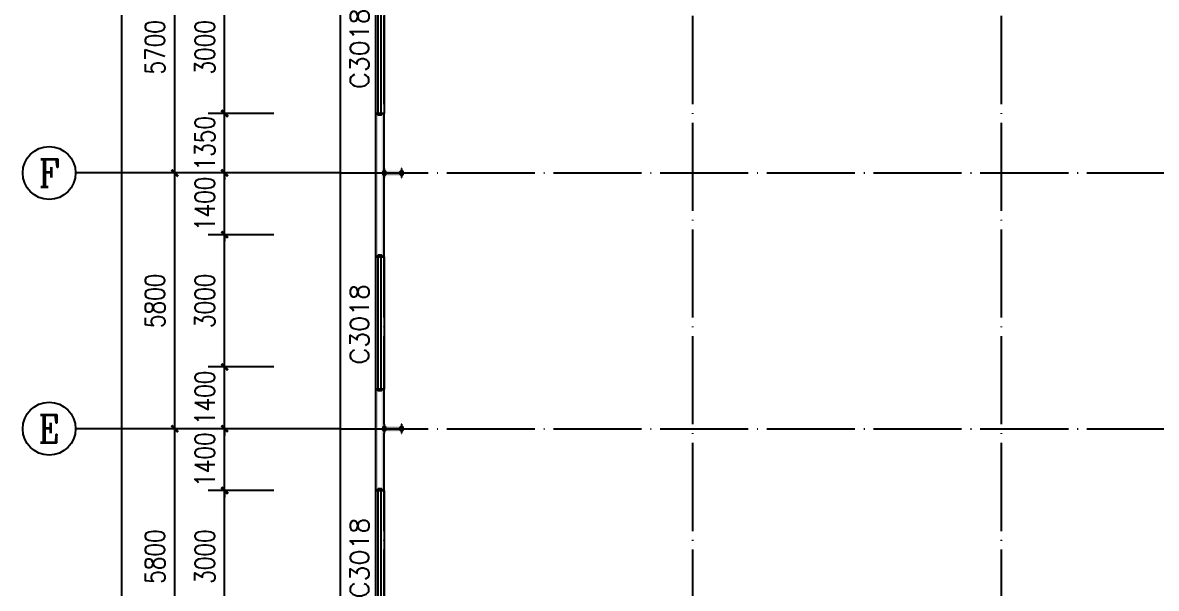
# Model space of a CAD drawing. Extents: x -21908402 to 2004492, y 83987 to 5079726.
# Drawn here: x 1825291 to 1851007, y 368058 to 380887 of the extents above; entities that cross this region are included whole.
import ezdxf
from ezdxf.enums import TextEntityAlignment as Align

# ---------------------------------------------------------------- set-up
doc = ezdxf.new("R2010")
doc.units = 0
doc.header["$LTSCALE"] = 1000
doc.linetypes.add('DOTE', pattern=[2.42, 2, -0.2, 0.02, -0.2])
doc.layers.get('0').update_dxf_attribs({"linetype": 'CONTINUOUS'})
doc.layers.get('DEFPOINTS').update_dxf_attribs({"linetype": 'CONTINUOUS'})
for name, color, linetype in [('AXIS', 3, 'CONTINUOUS'), ('AXIS_TEXT', 7, 'CONTINUOUS'), ('COLUMN', 9, 'CONTINUOUS'), ('DOTE', 1, 'DOTE'), ('GROUND', 2, 'CONTINUOUS'), ('PUB_DIM', 3, 'CONTINUOUS'), ('PUB_WALL', 9, 'CONTINUOUS'), ('WALL', 6, 'CONTINUOUS'), ('WINDOW', 94, 'CONTINUOUS'), ('WINDOW_TEXT', 7, 'CONTINUOUS')]:
    doc.layers.add(name, color=color, linetype=linetype)
doc.styles.add('_TCH_AXIS', font='complex_.ttf', dxfattribs={"bigfont": 'GBCBIG'})
doc.styles.add('_TCH_WINDOW', font='simplex_.ttf', dxfattribs={"bigfont": 'GBCBIG'})
doc.styles.add('COMPLEX', font='COMPLEX')
doc.styles.add('DIM_FONT', font='simplex.shx', dxfattribs={"width": 0.8})
doc.dimstyles.new('DIMN150', dxfattribs={"dimscale": 1.5, "dimtxt": 300, "dimasz": 100, "dimexe": 250, "dimexo": 300, "dimgap": 150, "dimtad": 1, "dimdec": 0, "dimzin": 0, "dimtxsty": 'DIM_FONT', "dimblk": 'ARCHTICK', "dimcen": 0.09, "dimclrt": 7, "dimazin": 3, "dimtfac": 1, "dimtdec": 0, "dimtix": 1, "dimtmove": 0, "dimatfit": 3, "dimtolj": 1, "dimtzin": 0})

# ---------------------------------------------------------------- blocks, each defined once
blk = doc.blocks.new('_ARCHTICK')
at = {"color": 0, "linetype": 'BYBLOCK', "const_width": 0.4}
blk.add_lwpolyline([(-0.5, -0.5), (0.5, 0.5)], dxfattribs=at)
blk = doc.blocks.new('*D294')
at = {"layer": 'DEFPOINTS', "color": 0}
for p in [(1829872, 370278), (1831441, 370278), (1831441, 367278)]:
    blk.add_point(p, dxfattribs=at)
at = {"layer": 'PUB_DIM', "color": 0}
for p, q in [((1830991, 370278), (1829497, 370278)), ((1829872, 367278), (1829872, 370278)), ((1830991, 367278), (1829497, 367278))]:
    blk.add_line(p, q, dxfattribs=at)
at = {"layer": 'PUB_DIM', "color": 0, "xscale": 150, "yscale": 150, "zscale": 150}
for p, rotation in [((1829872, 370278), 90), ((1829872, 367278), 270)]:
    blk.add_blockref('_ARCHTICK', p, dxfattribs=dict(at, rotation=rotation))
at = {"layer": 'PUB_DIM', "color": 7, "insert": (1829422, 368778), "char_height": 450, "attachment_point": 5, "rotation": 90, "style": 'DIM_FONT'}
blk.add_mtext('\\A1;3000', dxfattribs=at)
blk = doc.blocks.new('*D295')
at = {"layer": 'DEFPOINTS', "color": 0}
for p in [(1829872, 371678), (1831441, 371678), (1831441, 370278)]:
    blk.add_point(p, dxfattribs=at)
at = {"layer": 'PUB_DIM', "color": 0}
for p, q in [((1830991, 371678), (1829497, 371678)), ((1829872, 371678), (1829872, 371828)), ((1829872, 370278), (1829872, 371678)), ((1830991, 370278), (1829497, 370278)), ((1829872, 370278), (1829872, 370128))]:
    blk.add_line(p, q, dxfattribs=at)
at = {"layer": 'PUB_DIM', "color": 0, "xscale": 150, "yscale": 150, "zscale": 150}
for p, rotation in [((1829872, 371678), 270), ((1829872, 370278), 90)]:
    blk.add_blockref('_ARCHTICK', p, dxfattribs=dict(at, rotation=rotation))
at = {"layer": 'PUB_DIM', "color": 7, "insert": (1829422, 370978), "char_height": 450, "attachment_point": 5, "rotation": 90, "style": 'DIM_FONT'}
blk.add_mtext('\\A1;1400', dxfattribs=at)
blk = doc.blocks.new('*D296')
at = {"layer": 'DEFPOINTS', "color": 0}
for p in [(1829872, 373078), (1831441, 373078), (1831441, 371678)]:
    blk.add_point(p, dxfattribs=at)
at = {"layer": 'PUB_DIM', "color": 0}
for p, q in [((1829872, 373078), (1829872, 373228)), ((1830991, 373078), (1829497, 373078)), ((1829872, 371678), (1829872, 373078)), ((1830991, 371678), (1829497, 371678)), ((1829872, 371678), (1829872, 371528))]:
    blk.add_line(p, q, dxfattribs=at)
at = {"layer": 'PUB_DIM', "color": 0, "xscale": 150, "yscale": 150, "zscale": 150}
for p, rotation in [((1829872, 373078), 270), ((1829872, 371678), 90)]:
    blk.add_blockref('_ARCHTICK', p, dxfattribs=dict(at, rotation=rotation))
at = {"layer": 'PUB_DIM', "color": 7, "insert": (1829422, 372378), "char_height": 450, "attachment_point": 5, "rotation": 90, "style": 'DIM_FONT'}
blk.add_mtext('\\A1;1400', dxfattribs=at)
blk = doc.blocks.new('*D297')
at = {"layer": 'DEFPOINTS', "color": 0}
for p in [(1829872, 376078), (1831441, 376078), (1831441, 373078)]:
    blk.add_point(p, dxfattribs=at)
at = {"layer": 'PUB_DIM', "color": 0}
for p, q in [((1830991, 376078), (1829497, 376078)), ((1829872, 373078), (1829872, 376078)), ((1830991, 373078), (1829497, 373078))]:
    blk.add_line(p, q, dxfattribs=at)
at = {"layer": 'PUB_DIM', "color": 0, "xscale": 150, "yscale": 150, "zscale": 150}
for p, rotation in [((1829872, 376078), 90), ((1829872, 373078), 270)]:
    blk.add_blockref('_ARCHTICK', p, dxfattribs=dict(at, rotation=rotation))
at = {"layer": 'PUB_DIM', "color": 7, "insert": (1829422, 374578), "char_height": 450, "attachment_point": 5, "rotation": 90, "style": 'DIM_FONT'}
blk.add_mtext('\\A1;3000', dxfattribs=at)
blk = doc.blocks.new('*D298')
at = {"layer": 'DEFPOINTS', "color": 0}
for p in [(1829872, 377478), (1831441, 377478), (1831441, 376078)]:
    blk.add_point(p, dxfattribs=at)
at = {"layer": 'PUB_DIM', "color": 0}
for p, q in [((1829872, 377478), (1829872, 377628)), ((1830991, 377478), (1829497, 377478)), ((1829872, 376078), (1829872, 377478)), ((1830991, 376078), (1829497, 376078)), ((1829872, 376078), (1829872, 375928))]:
    blk.add_line(p, q, dxfattribs=at)
at = {"layer": 'PUB_DIM', "color": 0, "xscale": 150, "yscale": 150, "zscale": 150}
for p, rotation in [((1829872, 377478), 270), ((1829872, 376078), 90)]:
    blk.add_blockref('_ARCHTICK', p, dxfattribs=dict(at, rotation=rotation))
at = {"layer": 'PUB_DIM', "color": 7, "insert": (1829422, 376778), "char_height": 450, "attachment_point": 5, "rotation": 90, "style": 'DIM_FONT'}
blk.add_mtext('\\A1;1400', dxfattribs=at)
blk = doc.blocks.new('*D299')
at = {"layer": 'DEFPOINTS', "color": 0}
for p in [(1829872, 378828), (1831441, 378828), (1831441, 377478)]:
    blk.add_point(p, dxfattribs=at)
at = {"layer": 'PUB_DIM', "color": 0}
for p, q in [((1830991, 378828), (1829497, 378828)), ((1829872, 378828), (1829872, 378978)), ((1829872, 377478), (1829872, 378828)), ((1830991, 377478), (1829497, 377478)), ((1829872, 377478), (1829872, 377328))]:
    blk.add_line(p, q, dxfattribs=at)
at = {"layer": 'PUB_DIM', "color": 0, "xscale": 150, "yscale": 150, "zscale": 150}
for p, rotation in [((1829872, 378828), 270), ((1829872, 377478), 90)]:
    blk.add_blockref('_ARCHTICK', p, dxfattribs=dict(at, rotation=rotation))
at = {"layer": 'PUB_DIM', "color": 7, "insert": (1829422, 378153), "char_height": 450, "attachment_point": 5, "rotation": 90, "style": 'DIM_FONT'}
blk.add_mtext('\\A1;1350', dxfattribs=at)
blk = doc.blocks.new('*D300')
at = {"layer": 'DEFPOINTS', "color": 0}
for p in [(1829872, 381828), (1831441, 381828), (1831441, 378828)]:
    blk.add_point(p, dxfattribs=at)
at = {"layer": 'PUB_DIM', "color": 0}
for p, q in [((1830991, 381828), (1829497, 381828)), ((1829872, 378828), (1829872, 381828)), ((1830991, 378828), (1829497, 378828))]:
    blk.add_line(p, q, dxfattribs=at)
at = {"layer": 'PUB_DIM', "color": 0, "xscale": 150, "yscale": 150, "zscale": 150}
for p, rotation in [((1829872, 381828), 90), ((1829872, 378828), 270)]:
    blk.add_blockref('_ARCHTICK', p, dxfattribs=dict(at, rotation=rotation))
at = {"layer": 'PUB_DIM', "color": 7, "insert": (1829422, 380328), "char_height": 450, "attachment_point": 5, "rotation": 90, "style": 'DIM_FONT'}
blk.add_mtext('\\A1;3000', dxfattribs=at)
blk = doc.blocks.new('*D360')
at = {"layer": 'AXIS', "color": 0}
for p, q in [((1832041, 371678), (1828366, 371678)), ((1828741, 365878), (1828741, 371678)), ((1832041, 365878), (1828366, 365878))]:
    blk.add_line(p, q, dxfattribs=at)
at = {"layer": 'DEFPOINTS', "color": 0}
for p in [(1828741, 371678), (1832491, 371678), (1832491, 365878)]:
    blk.add_point(p, dxfattribs=at)
at = {"layer": 'AXIS', "color": 0, "xscale": 150, "yscale": 150, "zscale": 150}
for p, rotation in [((1828741, 371678), 90), ((1828741, 365878), 270)]:
    blk.add_blockref('_ARCHTICK', p, dxfattribs=dict(at, rotation=rotation))
at = {"layer": 'AXIS', "color": 7, "insert": (1828291, 368778), "char_height": 450, "attachment_point": 5, "rotation": 90, "style": 'DIM_FONT'}
blk.add_mtext('\\A1;5800', dxfattribs=at)
blk = doc.blocks.new('*D361')
at = {"layer": 'AXIS', "color": 0}
for p, q in [((1832041, 377478), (1828366, 377478)), ((1828741, 371678), (1828741, 377478)), ((1832041, 371678), (1828366, 371678))]:
    blk.add_line(p, q, dxfattribs=at)
at = {"layer": 'DEFPOINTS', "color": 0}
for p in [(1828741, 377478), (1832491, 377478), (1832491, 371678)]:
    blk.add_point(p, dxfattribs=at)
at = {"layer": 'AXIS', "color": 0, "xscale": 150, "yscale": 150, "zscale": 150}
for p, rotation in [((1828741, 377478), 90), ((1828741, 371678), 270)]:
    blk.add_blockref('_ARCHTICK', p, dxfattribs=dict(at, rotation=rotation))
at = {"layer": 'AXIS', "color": 7, "insert": (1828291, 374578), "char_height": 450, "attachment_point": 5, "rotation": 90, "style": 'DIM_FONT'}
blk.add_mtext('\\A1;5800', dxfattribs=at)
blk = doc.blocks.new('*D362')
at = {"layer": 'AXIS', "color": 0}
for p, q in [((1832041, 383178), (1828366, 383178)), ((1828741, 377478), (1828741, 383178)), ((1832041, 377478), (1828366, 377478))]:
    blk.add_line(p, q, dxfattribs=at)
at = {"layer": 'DEFPOINTS', "color": 0}
for p in [(1828741, 383178), (1832491, 383178), (1832491, 377478)]:
    blk.add_point(p, dxfattribs=at)
at = {"layer": 'AXIS', "color": 0, "xscale": 150, "yscale": 150, "zscale": 150}
for p, rotation in [((1828741, 383178), 90), ((1828741, 377478), 270)]:
    blk.add_blockref('_ARCHTICK', p, dxfattribs=dict(at, rotation=rotation))
at = {"layer": 'AXIS', "color": 7, "insert": (1828291, 380328), "char_height": 450, "attachment_point": 5, "rotation": 90, "style": 'DIM_FONT'}
blk.add_mtext('\\A1;5700', dxfattribs=at)
blk = doc.blocks.new('*D364')
at = {"layer": 'AXIS', "color": 0}
for p, q in [((1832041, 383378), (1827166, 383378)), ((1827541, 348378), (1827541, 383378)), ((1832041, 348378), (1827166, 348378))]:
    blk.add_line(p, q, dxfattribs=at)
at = {"layer": 'DEFPOINTS', "color": 0}
for p in [(1827541, 383378), (1832491, 383378), (1832491, 348378)]:
    blk.add_point(p, dxfattribs=at)
at = {"layer": 'AXIS', "color": 0, "xscale": 150, "yscale": 150, "zscale": 150}
for p, rotation in [((1827541, 383378), 90), ((1827541, 348378), 270)]:
    blk.add_blockref('_ARCHTICK', p, dxfattribs=dict(at, rotation=rotation))
at = {"layer": 'AXIS', "color": 7, "insert": (1827091, 365878), "char_height": 450, "attachment_point": 5, "rotation": 90, "style": 'DIM_FONT'}
blk.add_mtext('\\A1;35000', dxfattribs=at)
blk = doc.blocks.new('_AXISO')
blk.add_circle((0, 0), 0.5)
at = {"layer": 'AXIS_TEXT', "style": 'COMPLEX', "width": 1.041667}
blk.add_attdef('A', text='', height=0.56, dxfattribs=at).set_placement((-0.25, -0.28), (0.25, -0.28), align=Align.FIT)
blk = doc.blocks.new('$WINLIB2D$00000001')
at = {"color": 0}
for points in [[(-0.5, 0.5), (-0.5, -0.5)], [(-0.5, 0.5), (0.5, 0.5)], [(0.5, -0.5), (0.5, 0.5)], [(0.5, 0.1667), (-0.5, 0.1667)], [(0.5, -0.1667), (-0.5, -0.1667)], [(-0.5, -0.5), (0.5, -0.5)]]:
    blk.add_lwpolyline(points, dxfattribs=at)

msp = doc.modelspace()

# ---------------------------------------------------------------- hatches: boundary and pattern name
at = {"layer": 'COLUMN'}
for points in [[(1833501, 377482.3), (1833501, 377578.4), (1833441, 377518.4), (1833441, 377457.4)], [(1833501, 377578.4), (1833491, 377578.4), (1833551, 377518.4), (1833441, 377518.4)], [(1833501, 377466.3), (1833506, 377471.3), (1833481.1, 377531.3), (1833441, 377491.1)], [(1833506, 377471.3), (1833876, 377471.3), (1833900.8, 377531.3), (1833481.1, 377531.3)], [(1833491, 377578.4), (1833491, 377378.4), (1833551, 377438.4), (1833551, 377518.4)], [(1833891, 377378.4), (1833891, 377578.4), (1833831, 377518.4), (1833831, 377438.4)], [(1833891, 377578.4), (1833881, 377578.4), (1833941, 377518.4), (1833831, 377518.4)], [(1833876, 377471.3), (1833881, 377466.3), (1833941, 377491.1), (1833900.8, 377531.3)], [(1833881, 377578.4), (1833881, 377482.3), (1833941, 377457.4), (1833941, 377518.4)], [(1833501, 377378.4), (1833501, 377466.3), (1833441, 377491.1), (1833441, 377438.4)], [(1833506, 377477.3), (1833501, 377482.3), (1833441, 377457.4), (1833481.1, 377417.3)], [(1833491, 377378.4), (1833501, 377378.4), (1833441, 377438.4), (1833551, 377438.4)], [(1833876, 377477.3), (1833506, 377477.3), (1833481.1, 377417.3), (1833900.8, 377417.3)], [(1833881, 377378.4), (1833891, 377378.4), (1833831, 377438.4), (1833941, 377438.4)], [(1833881, 377482.3), (1833876, 377477.3), (1833900.8, 377417.3), (1833941, 377457.4)], [(1833881, 377466.3), (1833881, 377378.4), (1833941, 377438.4), (1833941, 377491.1)], [(1833501, 371682.3), (1833501, 371778.4), (1833441, 371718.4), (1833441, 371657.4)], [(1833501, 371778.4), (1833491, 371778.4), (1833551, 371718.4), (1833441, 371718.4)], [(1833501, 371666.3), (1833506, 371671.3), (1833481.1, 371731.3), (1833441, 371691.1)], [(1833501, 371578.4), (1833501, 371666.3), (1833441, 371691.1), (1833441, 371638.4)], [(1833506, 371677.3), (1833501, 371682.3), (1833441, 371657.4), (1833481.1, 371617.3)], [(1833491, 371578.4), (1833501, 371578.4), (1833441, 371638.4), (1833551, 371638.4)], [(1833506, 371671.3), (1833876, 371671.3), (1833900.8, 371731.3), (1833481.1, 371731.3)], [(1833876, 371677.3), (1833506, 371677.3), (1833481.1, 371617.3), (1833900.8, 371617.3)], [(1833491, 371778.4), (1833491, 371578.4), (1833551, 371638.4), (1833551, 371718.4)], [(1833891, 371578.4), (1833891, 371778.4), (1833831, 371718.4), (1833831, 371638.4)], [(1833891, 371778.4), (1833881, 371778.4), (1833941, 371718.4), (1833831, 371718.4)], [(1833881, 371578.4), (1833891, 371578.4), (1833831, 371638.4), (1833941, 371638.4)], [(1833876, 371671.3), (1833881, 371666.3), (1833941, 371691.1), (1833900.8, 371731.3)], [(1833881, 371682.3), (1833876, 371677.3), (1833900.8, 371617.3), (1833941, 371657.4)], [(1833881, 371778.4), (1833881, 371682.3), (1833941, 371657.4), (1833941, 371718.4)], [(1833881, 371666.3), (1833881, 371578.4), (1833941, 371638.4), (1833941, 371691.1)]]:
    msp.add_hatch(color=256, dxfattribs=at).paths.add_polyline_path(points)
at = {"layer": 'PUB_WALL'}
for points in [[(1833491, 378828.4), (1833291, 378828.4), (1833351, 378768.4), (1833431, 378768.4)], [(1833291, 378828.4), (1833291, 377476.3), (1833351, 377476.3), (1833351, 378768.4)], [(1833491, 377476.3), (1833491, 378828.4), (1833431, 378768.4), (1833431, 377476.3)], [(1833291, 377476.3), (1833291, 375578.4), (1833351, 375638.4), (1833351, 377476.3)], [(1833491, 375578.4), (1833491, 377476.3), (1833431, 377476.3), (1833431, 375638.4)], [(1833291, 375578.4), (1833491, 375578.4), (1833431, 375638.4), (1833351, 375638.4)], [(1833491, 372578.4), (1833291, 372578.4), (1833351, 372518.4), (1833431, 372518.4)], [(1833291, 372578.4), (1833291, 371676.3), (1833351, 371676.3), (1833351, 372518.4)], [(1833491, 371676.3), (1833491, 372578.4), (1833431, 372518.4), (1833431, 371676.3)], [(1833291, 371676.3), (1833291, 370278.4), (1833351, 370338.4), (1833351, 371676.3)], [(1833491, 370278.4), (1833491, 371676.3), (1833431, 371676.3), (1833431, 370338.4)], [(1833291, 370278.4), (1833491, 370278.4), (1833431, 370338.4), (1833351, 370338.4)]]:
    msp.add_hatch(color=256, dxfattribs=at).paths.add_polyline_path(points)

# ---------------------------------------------------------------- linework, layer by layer
at = {"layer": 'AXIS'}
for p, q in [((1832491, 377478.4), (1826491, 377478.4)), ((1832491, 371678.4), (1826491, 371678.4))]:
    msp.add_line(p, q, dxfattribs=at)
at = {"layer": 'COLUMN'}
for p, q in [((1833501, 377578.4), (1833491, 377578.4)), ((1833491, 377578.4), (1833491, 377378.4)), ((1833501, 377482.3), (1833501, 377578.4)), ((1833891, 377578.4), (1833881, 377578.4)), ((1833881, 377578.4), (1833881, 377482.3)), ((1833891, 377378.4), (1833891, 377578.4)), ((1833491, 377378.4), (1833501, 377378.4)), ((1833506, 377477.3), (1833501, 377482.3)), ((1833501, 377466.3), (1833506, 377471.3)), ((1833501, 377378.4), (1833501, 377466.3)), ((1833876, 377477.3), (1833506, 377477.3)), ((1833506, 377471.3), (1833876, 377471.3)), ((1833881, 377482.3), (1833876, 377477.3)), ((1833876, 377471.3), (1833881, 377466.3)), ((1833881, 377466.3), (1833881, 377378.4)), ((1833881, 377378.4), (1833891, 377378.4)), ((1833501, 371778.4), (1833491, 371778.4)), ((1833491, 371778.4), (1833491, 371578.4)), ((1833501, 371682.3), (1833501, 371778.4)), ((1833506, 371677.3), (1833501, 371682.3)), ((1833501, 371666.3), (1833506, 371671.3)), ((1833501, 371578.4), (1833501, 371666.3)), ((1833876, 371677.3), (1833506, 371677.3)), ((1833506, 371671.3), (1833876, 371671.3)), ((1833881, 371682.3), (1833876, 371677.3)), ((1833876, 371671.3), (1833881, 371666.3)), ((1833891, 371778.4), (1833881, 371778.4)), ((1833881, 371778.4), (1833881, 371682.3)), ((1833881, 371666.3), (1833881, 371578.4)), ((1833891, 371578.4), (1833891, 371778.4)), ((1833491, 371578.4), (1833501, 371578.4)), ((1833881, 371578.4), (1833891, 371578.4))]:
    msp.add_line(p, q, dxfattribs=at)
at = {"layer": 'DOTE'}
for p, q in [((1833491, 347578.4), (1833491, 384178.4)), ((1840491, 347578.4), (1840491, 384178.4)), ((1847491, 347578.4), (1847491, 384178.4)), ((1832491, 377478.4), (1876491, 377478.4)), ((1832491, 371678.4), (1876491, 371678.4))]:
    msp.add_line(p, q, dxfattribs=at)
at = {"layer": 'GROUND'}
for p, q in [((1832491, 384178.4), (1832491, 347578.4)), ((1833291, 383378.4), (1833291, 348378.4))]:
    msp.add_line(p, q, dxfattribs=at)
at = {"layer": 'WALL'}
for p, q in [((1833491, 378828.4), (1833291, 378828.4)), ((1833291, 378828.4), (1833291, 377476.3)), ((1833491, 377578.4), (1833491, 378828.4)), ((1833291, 377476.3), (1833291, 375578.4)), ((1833491, 375578.4), (1833491, 377378.4)), ((1833291, 375578.4), (1833491, 375578.4)), ((1833491, 372578.4), (1833291, 372578.4)), ((1833291, 372578.4), (1833291, 371676.3)), ((1833491, 371778.4), (1833491, 372578.4)), ((1833291, 371676.3), (1833291, 370278.4)), ((1833491, 370278.4), (1833491, 371578.4)), ((1833291, 370278.4), (1833491, 370278.4))]:
    msp.add_line(p, q, dxfattribs=at)

# ---------------------------------------------------------------- block references
at = {"layer": 'AXIS'}
ref = msp.add_blockref('_AXISO', (1825891, 377478.4), dxfattribs=dict(at, xscale=1200, yscale=1200, zscale=1200))
ref.add_attrib('A', 'F', dxfattribs={"layer": 'AXIS_TEXT', "height": 625, "style": '_TCH_AXIS', "width": 0.799324}).set_placement((1825652.9, 377165.9), (1826129.1, 377165.9), align=Align.FIT)
ref = msp.add_blockref('_AXISO', (1825891, 371678.4), dxfattribs=dict(at, xscale=1200, yscale=1200, zscale=1200))
ref.add_attrib('A', 'E', dxfattribs={"layer": 'AXIS_TEXT', "height": 625, "style": '_TCH_AXIS', "width": 0.761905}).set_placement((1825652.9, 371365.9), (1826129.1, 371365.9), align=Align.FIT)
at = {"layer": 'WINDOW'}
ref = msp.add_blockref('$WINLIB2D$00000001', (1833391, 380328.4), dxfattribs=dict(at, xscale=3000, yscale=200, zscale=3000, rotation=270))
ref.add_attrib('A', 'C3018', (1833141, 379385.1), dxfattribs={"layer": 'WINDOW_TEXT', "height": 421.44, "rotation": 90, "style": '_TCH_WINDOW'})
ref = msp.add_blockref('$WINLIB2D$00000001', (1833391, 374078.4), dxfattribs=dict(at, xscale=3000, yscale=200, zscale=3000, rotation=270))
ref.add_attrib('A', 'C3018', (1833141, 373135.1), dxfattribs={"layer": 'WINDOW_TEXT', "height": 421.44, "rotation": 90, "style": '_TCH_WINDOW'})
ref = msp.add_blockref('$WINLIB2D$00000001', (1833391, 368778.4), dxfattribs=dict(at, xscale=3000, yscale=200, zscale=3000, rotation=270))
ref.add_attrib('A', 'C3018', (1833141, 367835.1), dxfattribs={"layer": 'WINDOW_TEXT', "height": 421.44, "rotation": 90, "style": '_TCH_WINDOW'})

# ---------------------------------------------------------------- dimensions: what is measured, and where the dimension line sits
at = {"layer": 'AXIS'}
for p1, p2, distance, picture, middle in [((1832491, 348378.4), (1832491, 383378.4), 4950, '*D364', (1827091, 365878.4)), ((1832491, 377478.4), (1832491, 383178.4), 3750, '*D362', (1828291, 380328.4)), ((1832491, 371678.4), (1832491, 377478.4), 3750, '*D361', (1828291, 374578.4)), ((1832491, 365878.4), (1832491, 371678.4), 3750, '*D360', (1828291, 368778.4))]:
    dim = msp.add_aligned_dim(p1=p1, p2=p2, distance=distance, dimstyle='DIMN150', dxfattribs=at)
    dim.commit()
    dim.dimension.update_dxf_attribs({"geometry": picture, "text_midpoint": middle})
at = {"layer": 'PUB_DIM'}
for p1, p2, picture, middle in [((1831441, 378828.4), (1831441, 381828.4), '*D300', (1829421.6, 380328.4)), ((1831441, 377478.4), (1831441, 378828.4), '*D299', (1829421.6, 378153.4)), ((1831441, 376078.4), (1831441, 377478.4), '*D298', (1829421.6, 376778.4)), ((1831441, 373078.4), (1831441, 376078.4), '*D297', (1829421.6, 374578.4)), ((1831441, 371678.4), (1831441, 373078.4), '*D296', (1829421.6, 372378.4)), ((1831441, 370278.4), (1831441, 371678.4), '*D295', (1829421.6, 370978.4)), ((1831441, 367278.4), (1831441, 370278.4), '*D294', (1829421.6, 368778.4))]:
    dim = msp.add_aligned_dim(p1=p1, p2=p2, distance=1569.4, dimstyle='DIMN150', dxfattribs=at)
    dim.commit()
    dim.dimension.update_dxf_attribs({"geometry": picture, "text_midpoint": middle})

doc.saveas('drawing.dxf')
